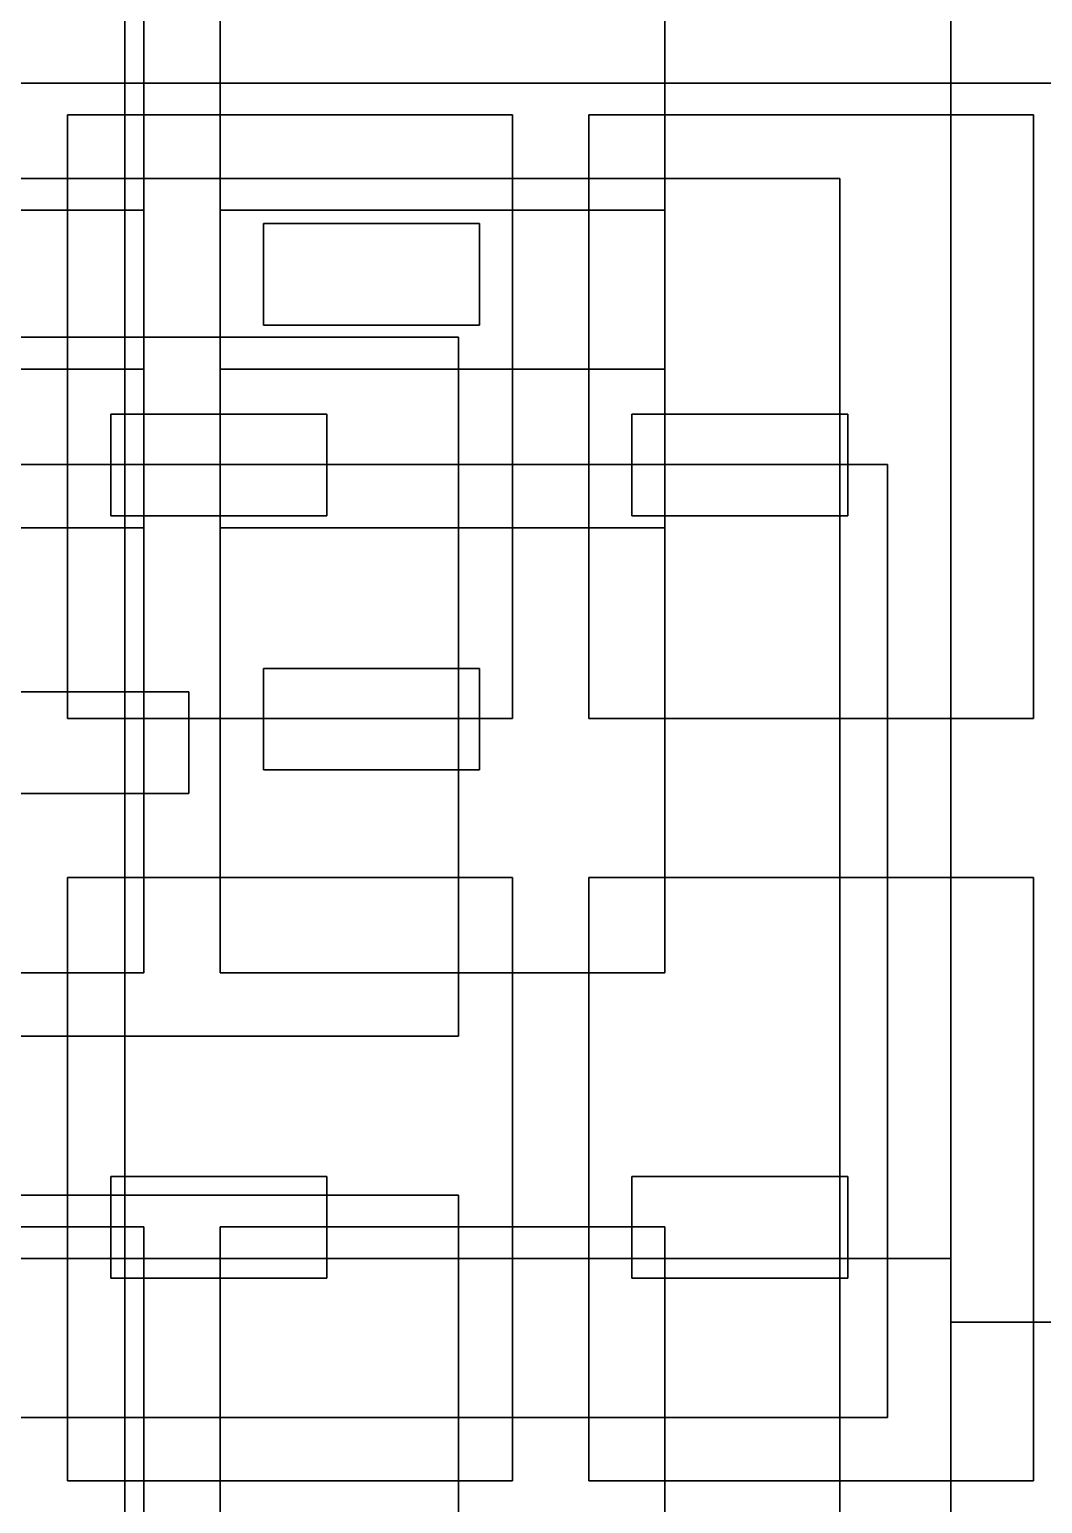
# Model space of a CAD drawing. Header units: feet. Extents: x -228 to 222, y -147 to 142.
# Drawn here: x -93 to -61.12, y -47.71 to -1.31 of the extents above; entities that cross this region are included whole.
import ezdxf

# ---------------------------------------------------------------- set-up
doc = ezdxf.new("R2010")
doc.units = ezdxf.units.FT
for name, color, linetype in [('bed', 7, 'CONTINUOUS'), ('behavioral', 7, 'CONTINUOUS'), ('floor', 7, 'CONTINUOUS'), ('icu', 7, 'CONTINUOUS'), ('isolation_bed', 7, 'CONTINUOUS'), ('med_surg', 7, 'CONTINUOUS'), ('oncology', 7, 'CONTINUOUS'), ('pediatrics', 7, 'CONTINUOUS'), ('procedure', 7, 'CONTINUOUS'), ('rehab', 7, 'CONTINUOUS'), ('research', 7, 'CONTINUOUS'), ('telemetry', 7, 'CONTINUOUS'), ('utility', 7, 'CONTINUOUS'), ('women', 7, 'CONTINUOUS')]:
    doc.layers.add(name, color=color, linetype=linetype)

msp = doc.modelspace()

# ---------------------------------------------------------------- linework, layer by layer
at = {"layer": 'bed'}
for points in [[(-78.84, -7.42, 138.75), (-85.64, -7.42, 138.75), (-85.64, -7.42, 140.95), (-78.84, -7.42, 140.95)], [(-85.64, -7.42, 138.75), (-85.64, -10.62, 138.75), (-85.64, -10.62, 140.95), (-85.64, -7.42, 140.95)], [(-85.64, -10.62, 140.95), (-78.84, -10.62, 140.95), (-78.84, -7.42, 140.95), (-85.64, -7.42, 140.95)], [(-85.64, -10.62, 138.75), (-85.64, -7.42, 138.75), (-78.84, -7.42, 138.75), (-78.84, -10.62, 138.75)], [(-78.84, -10.62, 138.75), (-78.84, -7.42, 138.75), (-78.84, -7.42, 140.95), (-78.84, -10.62, 140.95)], [(-85.64, -10.62, 138.75), (-78.84, -10.62, 138.75), (-78.84, -10.62, 140.95), (-85.64, -10.62, 140.95)], [(-83.64, -13.42, 78.75), (-90.44, -13.42, 78.75), (-90.44, -13.42, 80.95), (-83.64, -13.42, 80.95)], [(-90.44, -13.42, 78.75), (-90.44, -16.62, 78.75), (-90.44, -16.62, 80.95), (-90.44, -13.42, 80.95)], [(-90.44, -16.62, 80.95), (-83.64, -16.62, 80.95), (-83.64, -13.42, 80.95), (-90.44, -13.42, 80.95)], [(-90.44, -16.62, 78.75), (-90.44, -13.42, 78.75), (-83.64, -13.42, 78.75), (-83.64, -16.62, 78.75)], [(-83.64, -13.42, 93.75), (-90.44, -13.42, 93.75), (-90.44, -13.42, 95.95), (-83.64, -13.42, 95.95)], [(-90.44, -13.42, 93.75), (-90.44, -16.62, 93.75), (-90.44, -16.62, 95.95), (-90.44, -13.42, 95.95)], [(-90.44, -16.62, 95.95), (-83.64, -16.62, 95.95), (-83.64, -13.42, 95.95), (-90.44, -13.42, 95.95)], [(-90.44, -16.62, 93.75), (-90.44, -13.42, 93.75), (-83.64, -13.42, 93.75), (-83.64, -16.62, 93.75)], [(-83.64, -13.42, 108.75), (-90.44, -13.42, 108.75), (-90.44, -13.42, 110.95), (-83.64, -13.42, 110.95)], [(-90.44, -13.42, 108.75), (-90.44, -16.62, 108.75), (-90.44, -16.62, 110.95), (-90.44, -13.42, 110.95)], [(-90.44, -16.62, 110.95), (-83.64, -16.62, 110.95), (-83.64, -13.42, 110.95), (-90.44, -13.42, 110.95)], [(-90.44, -16.62, 108.75), (-90.44, -13.42, 108.75), (-83.64, -13.42, 108.75), (-83.64, -16.62, 108.75)], [(-83.64, -13.42, 123.75), (-90.44, -13.42, 123.75), (-90.44, -13.42, 125.95), (-83.64, -13.42, 125.95)], [(-90.44, -13.42, 123.75), (-90.44, -16.62, 123.75), (-90.44, -16.62, 125.95), (-90.44, -13.42, 125.95)], [(-90.44, -16.62, 125.95), (-83.64, -16.62, 125.95), (-83.64, -13.42, 125.95), (-90.44, -13.42, 125.95)], [(-90.44, -16.62, 123.75), (-90.44, -13.42, 123.75), (-83.64, -13.42, 123.75), (-83.64, -16.62, 123.75)], [(-83.64, -13.42, 168.75), (-90.44, -13.42, 168.75), (-90.44, -13.42, 170.95), (-83.64, -13.42, 170.95)], [(-90.44, -13.42, 168.75), (-90.44, -16.62, 168.75), (-90.44, -16.62, 170.95), (-90.44, -13.42, 170.95)], [(-90.44, -16.62, 170.95), (-83.64, -16.62, 170.95), (-83.64, -13.42, 170.95), (-90.44, -13.42, 170.95)], [(-90.44, -16.62, 168.75), (-90.44, -13.42, 168.75), (-83.64, -13.42, 168.75), (-83.64, -16.62, 168.75)], [(-83.64, -16.62, 78.75), (-83.64, -13.42, 78.75), (-83.64, -13.42, 80.95), (-83.64, -16.62, 80.95)], [(-83.64, -16.62, 93.75), (-83.64, -13.42, 93.75), (-83.64, -13.42, 95.95), (-83.64, -16.62, 95.95)], [(-83.64, -16.62, 108.75), (-83.64, -13.42, 108.75), (-83.64, -13.42, 110.95), (-83.64, -16.62, 110.95)], [(-83.64, -16.62, 123.75), (-83.64, -13.42, 123.75), (-83.64, -13.42, 125.95), (-83.64, -16.62, 125.95)], [(-83.64, -16.62, 168.75), (-83.64, -13.42, 168.75), (-83.64, -13.42, 170.95), (-83.64, -16.62, 170.95)], [(-67.24, -13.42, 78.75), (-74.04, -13.42, 78.75), (-74.04, -13.42, 80.95), (-67.24, -13.42, 80.95)], [(-74.04, -13.42, 78.75), (-74.04, -16.62, 78.75), (-74.04, -16.62, 80.95), (-74.04, -13.42, 80.95)], [(-74.04, -16.62, 80.95), (-67.24, -16.62, 80.95), (-67.24, -13.42, 80.95), (-74.04, -13.42, 80.95)], [(-74.04, -16.62, 78.75), (-74.04, -13.42, 78.75), (-67.24, -13.42, 78.75), (-67.24, -16.62, 78.75)], [(-67.24, -13.42, 93.75), (-74.04, -13.42, 93.75), (-74.04, -13.42, 95.95), (-67.24, -13.42, 95.95)], [(-74.04, -13.42, 93.75), (-74.04, -16.62, 93.75), (-74.04, -16.62, 95.95), (-74.04, -13.42, 95.95)], [(-74.04, -16.62, 95.95), (-67.24, -16.62, 95.95), (-67.24, -13.42, 95.95), (-74.04, -13.42, 95.95)], [(-74.04, -16.62, 93.75), (-74.04, -13.42, 93.75), (-67.24, -13.42, 93.75), (-67.24, -16.62, 93.75)], [(-67.24, -13.42, 108.75), (-74.04, -13.42, 108.75), (-74.04, -13.42, 110.95), (-67.24, -13.42, 110.95)], [(-74.04, -13.42, 108.75), (-74.04, -16.62, 108.75), (-74.04, -16.62, 110.95), (-74.04, -13.42, 110.95)], [(-74.04, -16.62, 110.95), (-67.24, -16.62, 110.95), (-67.24, -13.42, 110.95), (-74.04, -13.42, 110.95)], [(-74.04, -16.62, 108.75), (-74.04, -13.42, 108.75), (-67.24, -13.42, 108.75), (-67.24, -16.62, 108.75)], [(-67.24, -13.42, 123.75), (-74.04, -13.42, 123.75), (-74.04, -13.42, 125.95), (-67.24, -13.42, 125.95)], [(-74.04, -13.42, 123.75), (-74.04, -16.62, 123.75), (-74.04, -16.62, 125.95), (-74.04, -13.42, 125.95)], [(-74.04, -16.62, 125.95), (-67.24, -16.62, 125.95), (-67.24, -13.42, 125.95), (-74.04, -13.42, 125.95)], [(-74.04, -16.62, 123.75), (-74.04, -13.42, 123.75), (-67.24, -13.42, 123.75), (-67.24, -16.62, 123.75)], [(-67.24, -13.42, 168.75), (-74.04, -13.42, 168.75), (-74.04, -13.42, 170.95), (-67.24, -13.42, 170.95)], [(-74.04, -13.42, 168.75), (-74.04, -16.62, 168.75), (-74.04, -16.62, 170.95), (-74.04, -13.42, 170.95)], [(-74.04, -16.62, 170.95), (-67.24, -16.62, 170.95), (-67.24, -13.42, 170.95), (-74.04, -13.42, 170.95)], [(-74.04, -16.62, 168.75), (-74.04, -13.42, 168.75), (-67.24, -13.42, 168.75), (-67.24, -16.62, 168.75)], [(-67.24, -16.62, 78.75), (-67.24, -13.42, 78.75), (-67.24, -13.42, 80.95), (-67.24, -16.62, 80.95)], [(-67.24, -16.62, 93.75), (-67.24, -13.42, 93.75), (-67.24, -13.42, 95.95), (-67.24, -16.62, 95.95)], [(-67.24, -16.62, 108.75), (-67.24, -13.42, 108.75), (-67.24, -13.42, 110.95), (-67.24, -16.62, 110.95)], [(-67.24, -16.62, 123.75), (-67.24, -13.42, 123.75), (-67.24, -13.42, 125.95), (-67.24, -16.62, 125.95)], [(-67.24, -16.62, 168.75), (-67.24, -13.42, 168.75), (-67.24, -13.42, 170.95), (-67.24, -16.62, 170.95)], [(-90.44, -16.62, 78.75), (-83.64, -16.62, 78.75), (-83.64, -16.62, 80.95), (-90.44, -16.62, 80.95)], [(-90.44, -16.62, 93.75), (-83.64, -16.62, 93.75), (-83.64, -16.62, 95.95), (-90.44, -16.62, 95.95)], [(-90.44, -16.62, 108.75), (-83.64, -16.62, 108.75), (-83.64, -16.62, 110.95), (-90.44, -16.62, 110.95)], [(-90.44, -16.62, 123.75), (-83.64, -16.62, 123.75), (-83.64, -16.62, 125.95), (-90.44, -16.62, 125.95)], [(-90.44, -16.62, 168.75), (-83.64, -16.62, 168.75), (-83.64, -16.62, 170.95), (-90.44, -16.62, 170.95)], [(-74.04, -16.62, 78.75), (-67.24, -16.62, 78.75), (-67.24, -16.62, 80.95), (-74.04, -16.62, 80.95)], [(-74.04, -16.62, 93.75), (-67.24, -16.62, 93.75), (-67.24, -16.62, 95.95), (-74.04, -16.62, 95.95)], [(-74.04, -16.62, 108.75), (-67.24, -16.62, 108.75), (-67.24, -16.62, 110.95), (-74.04, -16.62, 110.95)], [(-74.04, -16.62, 123.75), (-67.24, -16.62, 123.75), (-67.24, -16.62, 125.95), (-74.04, -16.62, 125.95)], [(-74.04, -16.62, 168.75), (-67.24, -16.62, 168.75), (-67.24, -16.62, 170.95), (-74.04, -16.62, 170.95)], [(-78.84, -21.42, 153.75), (-85.64, -21.42, 153.75), (-85.64, -21.42, 155.95), (-78.84, -21.42, 155.95)], [(-85.64, -21.42, 153.75), (-85.64, -24.62, 153.75), (-85.64, -24.62, 155.95), (-85.64, -21.42, 155.95)], [(-85.64, -24.62, 155.95), (-78.84, -24.62, 155.95), (-78.84, -21.42, 155.95), (-85.64, -21.42, 155.95)], [(-85.64, -24.62, 153.75), (-85.64, -21.42, 153.75), (-78.84, -21.42, 153.75), (-78.84, -24.62, 153.75)], [(-78.84, -24.62, 153.75), (-78.84, -21.42, 153.75), (-78.84, -21.42, 155.95), (-78.84, -24.62, 155.95)], [(-85.64, -24.62, 153.75), (-78.84, -24.62, 153.75), (-78.84, -24.62, 155.95), (-85.64, -24.62, 155.95)], [(-83.64, -37.42, 78.75), (-90.44, -37.42, 78.75), (-90.44, -37.42, 80.95), (-83.64, -37.42, 80.95)], [(-90.44, -37.42, 78.75), (-90.44, -40.62, 78.75), (-90.44, -40.62, 80.95), (-90.44, -37.42, 80.95)], [(-90.44, -40.62, 80.95), (-83.64, -40.62, 80.95), (-83.64, -37.42, 80.95), (-90.44, -37.42, 80.95)], [(-90.44, -40.62, 78.75), (-90.44, -37.42, 78.75), (-83.64, -37.42, 78.75), (-83.64, -40.62, 78.75)], [(-83.64, -37.42, 93.75), (-90.44, -37.42, 93.75), (-90.44, -37.42, 95.95), (-83.64, -37.42, 95.95)], [(-90.44, -37.42, 93.75), (-90.44, -40.62, 93.75), (-90.44, -40.62, 95.95), (-90.44, -37.42, 95.95)], [(-90.44, -40.62, 95.95), (-83.64, -40.62, 95.95), (-83.64, -37.42, 95.95), (-90.44, -37.42, 95.95)], [(-90.44, -40.62, 93.75), (-90.44, -37.42, 93.75), (-83.64, -37.42, 93.75), (-83.64, -40.62, 93.75)], [(-83.64, -37.42, 108.75), (-90.44, -37.42, 108.75), (-90.44, -37.42, 110.95), (-83.64, -37.42, 110.95)], [(-90.44, -37.42, 108.75), (-90.44, -40.62, 108.75), (-90.44, -40.62, 110.95), (-90.44, -37.42, 110.95)], [(-90.44, -40.62, 110.95), (-83.64, -40.62, 110.95), (-83.64, -37.42, 110.95), (-90.44, -37.42, 110.95)], [(-90.44, -40.62, 108.75), (-90.44, -37.42, 108.75), (-83.64, -37.42, 108.75), (-83.64, -40.62, 108.75)], [(-83.64, -37.42, 123.75), (-90.44, -37.42, 123.75), (-90.44, -37.42, 125.95), (-83.64, -37.42, 125.95)], [(-90.44, -37.42, 123.75), (-90.44, -40.62, 123.75), (-90.44, -40.62, 125.95), (-90.44, -37.42, 125.95)], [(-90.44, -40.62, 125.95), (-83.64, -40.62, 125.95), (-83.64, -37.42, 125.95), (-90.44, -37.42, 125.95)], [(-90.44, -40.62, 123.75), (-90.44, -37.42, 123.75), (-83.64, -37.42, 123.75), (-83.64, -40.62, 123.75)], [(-83.64, -37.42, 168.75), (-90.44, -37.42, 168.75), (-90.44, -37.42, 170.95), (-83.64, -37.42, 170.95)], [(-90.44, -37.42, 168.75), (-90.44, -40.62, 168.75), (-90.44, -40.62, 170.95), (-90.44, -37.42, 170.95)], [(-90.44, -40.62, 170.95), (-83.64, -40.62, 170.95), (-83.64, -37.42, 170.95), (-90.44, -37.42, 170.95)], [(-90.44, -40.62, 168.75), (-90.44, -37.42, 168.75), (-83.64, -37.42, 168.75), (-83.64, -40.62, 168.75)], [(-83.64, -40.62, 78.75), (-83.64, -37.42, 78.75), (-83.64, -37.42, 80.95), (-83.64, -40.62, 80.95)], [(-83.64, -40.62, 93.75), (-83.64, -37.42, 93.75), (-83.64, -37.42, 95.95), (-83.64, -40.62, 95.95)], [(-83.64, -40.62, 108.75), (-83.64, -37.42, 108.75), (-83.64, -37.42, 110.95), (-83.64, -40.62, 110.95)], [(-83.64, -40.62, 123.75), (-83.64, -37.42, 123.75), (-83.64, -37.42, 125.95), (-83.64, -40.62, 125.95)], [(-83.64, -40.62, 168.75), (-83.64, -37.42, 168.75), (-83.64, -37.42, 170.95), (-83.64, -40.62, 170.95)], [(-67.24, -37.42, 78.75), (-74.04, -37.42, 78.75), (-74.04, -37.42, 80.95), (-67.24, -37.42, 80.95)], [(-74.04, -37.42, 78.75), (-74.04, -40.62, 78.75), (-74.04, -40.62, 80.95), (-74.04, -37.42, 80.95)], [(-74.04, -40.62, 80.95), (-67.24, -40.62, 80.95), (-67.24, -37.42, 80.95), (-74.04, -37.42, 80.95)], [(-74.04, -40.62, 78.75), (-74.04, -37.42, 78.75), (-67.24, -37.42, 78.75), (-67.24, -40.62, 78.75)], [(-67.24, -37.42, 93.75), (-74.04, -37.42, 93.75), (-74.04, -37.42, 95.95), (-67.24, -37.42, 95.95)], [(-74.04, -37.42, 93.75), (-74.04, -40.62, 93.75), (-74.04, -40.62, 95.95), (-74.04, -37.42, 95.95)], [(-74.04, -40.62, 95.95), (-67.24, -40.62, 95.95), (-67.24, -37.42, 95.95), (-74.04, -37.42, 95.95)], [(-74.04, -40.62, 93.75), (-74.04, -37.42, 93.75), (-67.24, -37.42, 93.75), (-67.24, -40.62, 93.75)], [(-67.24, -37.42, 108.75), (-74.04, -37.42, 108.75), (-74.04, -37.42, 110.95), (-67.24, -37.42, 110.95)], [(-74.04, -37.42, 108.75), (-74.04, -40.62, 108.75), (-74.04, -40.62, 110.95), (-74.04, -37.42, 110.95)], [(-74.04, -40.62, 110.95), (-67.24, -40.62, 110.95), (-67.24, -37.42, 110.95), (-74.04, -37.42, 110.95)], [(-74.04, -40.62, 108.75), (-74.04, -37.42, 108.75), (-67.24, -37.42, 108.75), (-67.24, -40.62, 108.75)], [(-67.24, -37.42, 123.75), (-74.04, -37.42, 123.75), (-74.04, -37.42, 125.95), (-67.24, -37.42, 125.95)], [(-74.04, -37.42, 123.75), (-74.04, -40.62, 123.75), (-74.04, -40.62, 125.95), (-74.04, -37.42, 125.95)], [(-74.04, -40.62, 125.95), (-67.24, -40.62, 125.95), (-67.24, -37.42, 125.95), (-74.04, -37.42, 125.95)], [(-74.04, -40.62, 123.75), (-74.04, -37.42, 123.75), (-67.24, -37.42, 123.75), (-67.24, -40.62, 123.75)], [(-67.24, -37.42, 168.75), (-74.04, -37.42, 168.75), (-74.04, -37.42, 170.95), (-67.24, -37.42, 170.95)], [(-74.04, -37.42, 168.75), (-74.04, -40.62, 168.75), (-74.04, -40.62, 170.95), (-74.04, -37.42, 170.95)], [(-74.04, -40.62, 170.95), (-67.24, -40.62, 170.95), (-67.24, -37.42, 170.95), (-74.04, -37.42, 170.95)], [(-74.04, -40.62, 168.75), (-74.04, -37.42, 168.75), (-67.24, -37.42, 168.75), (-67.24, -40.62, 168.75)], [(-67.24, -40.62, 78.75), (-67.24, -37.42, 78.75), (-67.24, -37.42, 80.95), (-67.24, -40.62, 80.95)], [(-67.24, -40.62, 93.75), (-67.24, -37.42, 93.75), (-67.24, -37.42, 95.95), (-67.24, -40.62, 95.95)], [(-67.24, -40.62, 108.75), (-67.24, -37.42, 108.75), (-67.24, -37.42, 110.95), (-67.24, -40.62, 110.95)], [(-67.24, -40.62, 123.75), (-67.24, -37.42, 123.75), (-67.24, -37.42, 125.95), (-67.24, -40.62, 125.95)], [(-67.24, -40.62, 168.75), (-67.24, -37.42, 168.75), (-67.24, -37.42, 170.95), (-67.24, -40.62, 170.95)], [(-90.44, -40.62, 78.75), (-83.64, -40.62, 78.75), (-83.64, -40.62, 80.95), (-90.44, -40.62, 80.95)], [(-90.44, -40.62, 93.75), (-83.64, -40.62, 93.75), (-83.64, -40.62, 95.95), (-90.44, -40.62, 95.95)], [(-90.44, -40.62, 108.75), (-83.64, -40.62, 108.75), (-83.64, -40.62, 110.95), (-90.44, -40.62, 110.95)], [(-90.44, -40.62, 123.75), (-83.64, -40.62, 123.75), (-83.64, -40.62, 125.95), (-90.44, -40.62, 125.95)], [(-90.44, -40.62, 168.75), (-83.64, -40.62, 168.75), (-83.64, -40.62, 170.95), (-90.44, -40.62, 170.95)], [(-74.04, -40.62, 78.75), (-67.24, -40.62, 78.75), (-67.24, -40.62, 80.95), (-74.04, -40.62, 80.95)], [(-74.04, -40.62, 93.75), (-67.24, -40.62, 93.75), (-67.24, -40.62, 95.95), (-74.04, -40.62, 95.95)], [(-74.04, -40.62, 108.75), (-67.24, -40.62, 108.75), (-67.24, -40.62, 110.95), (-74.04, -40.62, 110.95)], [(-74.04, -40.62, 123.75), (-67.24, -40.62, 123.75), (-67.24, -40.62, 125.95), (-74.04, -40.62, 125.95)], [(-74.04, -40.62, 168.75), (-67.24, -40.62, 168.75), (-67.24, -40.62, 170.95), (-74.04, -40.62, 170.95)]]:
    msp.add_3dface(points, dxfattribs=at)
at = {"layer": 'behavioral'}
for points in [[(-67.5, -6, 45), (-202.5, -6, 45), (-202.5, -6, 47.5), (-67.5, -6, 47.5)], [(-202.5, -110, 47.5), (-67.5, -110, 47.5), (-67.5, -6, 47.5), (-202.5, -6, 47.5)], [(-202.5, -110, 45), (-202.5, -6, 45), (-67.5, -6, 45), (-67.5, -110, 45)], [(-67.5, -110, 45), (-67.5, -6, 45), (-67.5, -6, 47.5), (-67.5, -110, 47.5)]]:
    msp.add_3dface(points, dxfattribs=at)
at = {"layer": 'floor'}
for points in [[(-215, -135, 0.275), (215, -135, 0.275), (215, 135, 0.275), (-215, 135, 0.275)], [(-215, -135, -0.275), (-215, 135, -0.275), (215, 135, -0.275), (215, -135, -0.275)], [(-215, -135, 15.275), (215, -135, 15.275), (215, 135, 15.275), (-215, 135, 15.275)], [(-215, -135, 14.725), (-215, 135, 14.725), (215, 135, 14.725), (215, -135, 14.725)], [(-215, -135, 30.275), (215, -135, 30.275), (215, 135, 30.275), (-215, 135, 30.275)], [(-215, -135, 29.725), (-215, 135, 29.725), (215, 135, 29.725), (215, -135, 29.725)], [(-215, -135, 45.275), (215, -135, 45.275), (215, 135, 45.275), (-215, 135, 45.275)], [(-215, -135, 44.725), (-215, 135, 44.725), (215, 135, 44.725), (215, -135, 44.725)], [(-215, -135, 60.275), (215, -135, 60.275), (215, 135, 60.275), (-215, 135, 60.275)], [(-215, -135, 59.725), (-215, 135, 59.725), (215, 135, 59.725), (215, -135, 59.725)], [(-165, -105, 75.275), (165, -105, 75.275), (165, 105, 75.275), (-165, 105, 75.275)], [(-165, -105, 74.725), (-165, 105, 74.725), (165, 105, 74.725), (165, -105, 74.725)], [(-165, -105, 90.275), (165, -105, 90.275), (165, 105, 90.275), (-165, 105, 90.275)], [(-165, -105, 89.725), (-165, 105, 89.725), (165, 105, 89.725), (165, -105, 89.725)], [(-165, -105, 105.275), (165, -105, 105.275), (165, 105, 105.275), (-165, 105, 105.275)], [(-165, -105, 104.725), (-165, 105, 104.725), (165, 105, 104.725), (165, -105, 104.725)], [(-165, -105, 120.275), (165, -105, 120.275), (165, 105, 120.275), (-165, 105, 120.275)], [(-165, -105, 119.725), (-165, 105, 119.725), (165, 105, 119.725), (165, -105, 119.725)], [(-165, -105, 135.275), (165, -105, 135.275), (165, 105, 135.275), (-165, 105, 135.275)], [(-165, -105, 134.725), (-165, 105, 134.725), (165, 105, 134.725), (165, -105, 134.725)], [(-165, -105, 150.275), (165, -105, 150.275), (165, 105, 150.275), (-165, 105, 150.275)], [(-165, -105, 149.725), (-165, 105, 149.725), (165, 105, 149.725), (165, -105, 149.725)], [(-165, -105, 165.275), (165, -105, 165.275), (165, 105, 165.275), (-165, 105, 165.275)], [(-165, -105, 164.725), (-165, 105, 164.725), (165, 105, 164.725), (165, -105, 164.725)], [(-165, -105, 180.275), (165, -105, 180.275), (165, 105, 180.275), (-165, 105, 180.275)], [(-165, -105, 179.725), (-165, 105, 179.725), (165, 105, 179.725), (165, -105, 179.725)], [(-165, -95, 195.275), (165, -95, 195.275), (165, 95, 195.275), (-165, 95, 195.275)], [(-165, -95, 194.725), (-165, 95, 194.725), (165, 95, 194.725), (165, -95, 194.725)], [(-165, -95, 210.275), (165, -95, 210.275), (165, 95, 210.275), (-165, 95, 210.275)], [(-165, -95, 209.725), (-165, 95, 209.725), (165, 95, 209.725), (165, -95, 209.725)], [(-130, -75, 225.275), (130, -75, 225.275), (130, 75, 225.275), (-130, 75, 225.275)], [(-130, -75, 224.725), (-130, 75, 224.725), (130, 75, 224.725), (130, -75, 224.725)]]:
    msp.add_3dface(points, dxfattribs=at)
at = {"layer": 'icu'}
for points in [[(-67.5, -6, 60), (-202.5, -6, 60), (-202.5, -6, 62.5), (-67.5, -6, 62.5)], [(-202.5, -110, 62.5), (-67.5, -110, 62.5), (-67.5, -6, 62.5), (-202.5, -6, 62.5)], [(-202.5, -110, 60), (-202.5, -6, 60), (-67.5, -6, 60), (-67.5, -110, 60)], [(-67.5, -110, 60), (-67.5, -6, 60), (-67.5, -6, 62.5), (-67.5, -110, 62.5)], [(-79.5, -11, 60), (-97.5, -11, 60), (-97.5, -11, 64.2), (-79.5, -11, 64.2)], [(-97.5, -33, 64.2), (-79.5, -33, 64.2), (-79.5, -11, 64.2), (-97.5, -11, 64.2)], [(-97.5, -33, 60), (-97.5, -11, 60), (-79.5, -11, 60), (-79.5, -33, 60)], [(-79.5, -33, 60), (-79.5, -11, 60), (-79.5, -11, 64.2), (-79.5, -33, 64.2)], [(-97.5, -33, 60), (-79.5, -33, 60), (-79.5, -33, 64.2), (-97.5, -33, 64.2)], [(-79.5, -38, 60), (-97.5, -38, 60), (-97.5, -38, 64.2), (-79.5, -38, 64.2)], [(-97.5, -60, 64.2), (-79.5, -60, 64.2), (-79.5, -38, 64.2), (-97.5, -38, 64.2)], [(-97.5, -60, 60), (-97.5, -38, 60), (-79.5, -38, 60), (-79.5, -60, 60)], [(-79.5, -60, 60), (-79.5, -38, 60), (-79.5, -38, 64.2), (-79.5, -60, 64.2)]]:
    msp.add_3dface(points, dxfattribs=at)
at = {"layer": 'isolation_bed'}
for points in [[(-87.98, -22.16, 63.75), (-94.78, -22.16, 63.75), (-94.78, -22.16, 65.95), (-87.98, -22.16, 65.95)], [(-94.78, -25.36, 65.95), (-87.98, -25.36, 65.95), (-87.98, -22.16, 65.95), (-94.78, -22.16, 65.95)], [(-94.78, -25.36, 63.75), (-94.78, -22.16, 63.75), (-87.98, -22.16, 63.75), (-87.98, -25.36, 63.75)], [(-87.98, -25.36, 63.75), (-87.98, -22.16, 63.75), (-87.98, -22.16, 65.95), (-87.98, -25.36, 65.95)], [(-94.78, -25.36, 63.75), (-87.98, -25.36, 63.75), (-87.98, -25.36, 65.95), (-94.78, -25.36, 65.95)]]:
    msp.add_3dface(points, dxfattribs=at)
at = {"layer": 'med_surg'}
for points in [[(-146, -52, 77.5), (-18, -52, 77.5), (-18, 52, 77.5), (-146, 52, 77.5)], [(-146, -52, 75), (-146, 52, 75), (-18, 52, 75), (-18, -52, 75)], [(-146, -52, 92.5), (-18, -52, 92.5), (-18, 52, 92.5), (-146, 52, 92.5)], [(-146, -52, 90), (-146, 52, 90), (-18, 52, 90), (-18, -52, 90)], [(-146, -52, 107.5), (-18, -52, 107.5), (-18, 52, 107.5), (-146, 52, 107.5)], [(-146, -52, 105), (-146, 52, 105), (-18, 52, 105), (-18, -52, 105)], [(-77.8, -4, 75), (-91.8, -4, 75), (-91.8, -4, 79.2), (-77.8, -4, 79.2)], [(-91.8, -4, 75), (-91.8, -23, 75), (-91.8, -23, 79.2), (-91.8, -4, 79.2)], [(-91.8, -23, 79.2), (-77.8, -23, 79.2), (-77.8, -4, 79.2), (-91.8, -4, 79.2)], [(-91.8, -23, 75), (-91.8, -4, 75), (-77.8, -4, 75), (-77.8, -23, 75)], [(-77.8, -4, 90), (-91.8, -4, 90), (-91.8, -4, 94.2), (-77.8, -4, 94.2)], [(-91.8, -4, 90), (-91.8, -23, 90), (-91.8, -23, 94.2), (-91.8, -4, 94.2)], [(-91.8, -23, 94.2), (-77.8, -23, 94.2), (-77.8, -4, 94.2), (-91.8, -4, 94.2)], [(-91.8, -23, 90), (-91.8, -4, 90), (-77.8, -4, 90), (-77.8, -23, 90)], [(-77.8, -4, 105), (-91.8, -4, 105), (-91.8, -4, 109.2), (-77.8, -4, 109.2)], [(-91.8, -4, 105), (-91.8, -23, 105), (-91.8, -23, 109.2), (-91.8, -4, 109.2)], [(-91.8, -23, 109.2), (-77.8, -23, 109.2), (-77.8, -4, 109.2), (-91.8, -4, 109.2)], [(-91.8, -23, 105), (-91.8, -4, 105), (-77.8, -4, 105), (-77.8, -23, 105)], [(-77.8, -23, 75), (-77.8, -4, 75), (-77.8, -4, 79.2), (-77.8, -23, 79.2)], [(-77.8, -23, 90), (-77.8, -4, 90), (-77.8, -4, 94.2), (-77.8, -23, 94.2)], [(-77.8, -23, 105), (-77.8, -4, 105), (-77.8, -4, 109.2), (-77.8, -23, 109.2)], [(-61.4, -4, 75), (-75.4, -4, 75), (-75.4, -4, 79.2), (-61.4, -4, 79.2)], [(-75.4, -4, 75), (-75.4, -23, 75), (-75.4, -23, 79.2), (-75.4, -4, 79.2)], [(-75.4, -23, 79.2), (-61.4, -23, 79.2), (-61.4, -4, 79.2), (-75.4, -4, 79.2)], [(-75.4, -23, 75), (-75.4, -4, 75), (-61.4, -4, 75), (-61.4, -23, 75)], [(-61.4, -4, 90), (-75.4, -4, 90), (-75.4, -4, 94.2), (-61.4, -4, 94.2)], [(-75.4, -4, 90), (-75.4, -23, 90), (-75.4, -23, 94.2), (-75.4, -4, 94.2)], [(-75.4, -23, 94.2), (-61.4, -23, 94.2), (-61.4, -4, 94.2), (-75.4, -4, 94.2)], [(-75.4, -23, 90), (-75.4, -4, 90), (-61.4, -4, 90), (-61.4, -23, 90)], [(-61.4, -4, 105), (-75.4, -4, 105), (-75.4, -4, 109.2), (-61.4, -4, 109.2)], [(-75.4, -4, 105), (-75.4, -23, 105), (-75.4, -23, 109.2), (-75.4, -4, 109.2)], [(-75.4, -23, 109.2), (-61.4, -23, 109.2), (-61.4, -4, 109.2), (-75.4, -4, 109.2)], [(-75.4, -23, 105), (-75.4, -4, 105), (-61.4, -4, 105), (-61.4, -23, 105)], [(-61.4, -23, 75), (-61.4, -4, 75), (-61.4, -4, 79.2), (-61.4, -23, 79.2)], [(-61.4, -23, 90), (-61.4, -4, 90), (-61.4, -4, 94.2), (-61.4, -23, 94.2)], [(-61.4, -23, 105), (-61.4, -4, 105), (-61.4, -4, 109.2), (-61.4, -23, 109.2)], [(-91.8, -23, 75), (-77.8, -23, 75), (-77.8, -23, 79.2), (-91.8, -23, 79.2)], [(-91.8, -23, 90), (-77.8, -23, 90), (-77.8, -23, 94.2), (-91.8, -23, 94.2)], [(-91.8, -23, 105), (-77.8, -23, 105), (-77.8, -23, 109.2), (-91.8, -23, 109.2)], [(-75.4, -23, 75), (-61.4, -23, 75), (-61.4, -23, 79.2), (-75.4, -23, 79.2)], [(-75.4, -23, 90), (-61.4, -23, 90), (-61.4, -23, 94.2), (-75.4, -23, 94.2)], [(-75.4, -23, 105), (-61.4, -23, 105), (-61.4, -23, 109.2), (-75.4, -23, 109.2)], [(-77.8, -28, 75), (-91.8, -28, 75), (-91.8, -28, 79.2), (-77.8, -28, 79.2)], [(-91.8, -28, 75), (-91.8, -47, 75), (-91.8, -47, 79.2), (-91.8, -28, 79.2)], [(-91.8, -47, 79.2), (-77.8, -47, 79.2), (-77.8, -28, 79.2), (-91.8, -28, 79.2)], [(-91.8, -47, 75), (-91.8, -28, 75), (-77.8, -28, 75), (-77.8, -47, 75)], [(-77.8, -28, 90), (-91.8, -28, 90), (-91.8, -28, 94.2), (-77.8, -28, 94.2)], [(-91.8, -28, 90), (-91.8, -47, 90), (-91.8, -47, 94.2), (-91.8, -28, 94.2)], [(-91.8, -47, 94.2), (-77.8, -47, 94.2), (-77.8, -28, 94.2), (-91.8, -28, 94.2)], [(-91.8, -47, 90), (-91.8, -28, 90), (-77.8, -28, 90), (-77.8, -47, 90)], [(-77.8, -28, 105), (-91.8, -28, 105), (-91.8, -28, 109.2), (-77.8, -28, 109.2)], [(-91.8, -28, 105), (-91.8, -47, 105), (-91.8, -47, 109.2), (-91.8, -28, 109.2)], [(-91.8, -47, 109.2), (-77.8, -47, 109.2), (-77.8, -28, 109.2), (-91.8, -28, 109.2)], [(-91.8, -47, 105), (-91.8, -28, 105), (-77.8, -28, 105), (-77.8, -47, 105)], [(-77.8, -47, 75), (-77.8, -28, 75), (-77.8, -28, 79.2), (-77.8, -47, 79.2)], [(-77.8, -47, 90), (-77.8, -28, 90), (-77.8, -28, 94.2), (-77.8, -47, 94.2)], [(-77.8, -47, 105), (-77.8, -28, 105), (-77.8, -28, 109.2), (-77.8, -47, 109.2)], [(-61.4, -28, 75), (-75.4, -28, 75), (-75.4, -28, 79.2), (-61.4, -28, 79.2)], [(-75.4, -28, 75), (-75.4, -47, 75), (-75.4, -47, 79.2), (-75.4, -28, 79.2)], [(-75.4, -47, 79.2), (-61.4, -47, 79.2), (-61.4, -28, 79.2), (-75.4, -28, 79.2)], [(-75.4, -47, 75), (-75.4, -28, 75), (-61.4, -28, 75), (-61.4, -47, 75)], [(-61.4, -28, 90), (-75.4, -28, 90), (-75.4, -28, 94.2), (-61.4, -28, 94.2)], [(-75.4, -28, 90), (-75.4, -47, 90), (-75.4, -47, 94.2), (-75.4, -28, 94.2)], [(-75.4, -47, 94.2), (-61.4, -47, 94.2), (-61.4, -28, 94.2), (-75.4, -28, 94.2)], [(-75.4, -47, 90), (-75.4, -28, 90), (-61.4, -28, 90), (-61.4, -47, 90)], [(-61.4, -28, 105), (-75.4, -28, 105), (-75.4, -28, 109.2), (-61.4, -28, 109.2)], [(-75.4, -28, 105), (-75.4, -47, 105), (-75.4, -47, 109.2), (-75.4, -28, 109.2)], [(-75.4, -47, 109.2), (-61.4, -47, 109.2), (-61.4, -28, 109.2), (-75.4, -28, 109.2)], [(-75.4, -47, 105), (-75.4, -28, 105), (-61.4, -28, 105), (-61.4, -47, 105)], [(-61.4, -47, 75), (-61.4, -28, 75), (-61.4, -28, 79.2), (-61.4, -47, 79.2)], [(-61.4, -47, 90), (-61.4, -28, 90), (-61.4, -28, 94.2), (-61.4, -47, 94.2)], [(-61.4, -47, 105), (-61.4, -28, 105), (-61.4, -28, 109.2), (-61.4, -47, 109.2)], [(-91.8, -47, 75), (-77.8, -47, 75), (-77.8, -47, 79.2), (-91.8, -47, 79.2)], [(-91.8, -47, 90), (-77.8, -47, 90), (-77.8, -47, 94.2), (-91.8, -47, 94.2)], [(-91.8, -47, 105), (-77.8, -47, 105), (-77.8, -47, 109.2), (-91.8, -47, 109.2)], [(-75.4, -47, 75), (-61.4, -47, 75), (-61.4, -47, 79.2), (-75.4, -47, 79.2)], [(-75.4, -47, 90), (-61.4, -47, 90), (-61.4, -47, 94.2), (-75.4, -47, 94.2)], [(-75.4, -47, 105), (-61.4, -47, 105), (-61.4, -47, 109.2), (-75.4, -47, 109.2)]]:
    msp.add_3dface(points, dxfattribs=at)
at = {"layer": 'oncology'}
for points in [[(-146, -52, 167.5), (-18, -52, 167.5), (-18, 52, 167.5), (-146, 52, 167.5)], [(-146, -52, 165), (-146, 52, 165), (-18, 52, 165), (-18, -52, 165)], [(-77.8, -4, 165), (-91.8, -4, 165), (-91.8, -4, 169.2), (-77.8, -4, 169.2)], [(-91.8, -4, 165), (-91.8, -23, 165), (-91.8, -23, 169.2), (-91.8, -4, 169.2)], [(-91.8, -23, 169.2), (-77.8, -23, 169.2), (-77.8, -4, 169.2), (-91.8, -4, 169.2)], [(-91.8, -23, 165), (-91.8, -4, 165), (-77.8, -4, 165), (-77.8, -23, 165)], [(-77.8, -23, 165), (-77.8, -4, 165), (-77.8, -4, 169.2), (-77.8, -23, 169.2)], [(-61.4, -4, 165), (-75.4, -4, 165), (-75.4, -4, 169.2), (-61.4, -4, 169.2)], [(-75.4, -4, 165), (-75.4, -23, 165), (-75.4, -23, 169.2), (-75.4, -4, 169.2)], [(-75.4, -23, 169.2), (-61.4, -23, 169.2), (-61.4, -4, 169.2), (-75.4, -4, 169.2)], [(-75.4, -23, 165), (-75.4, -4, 165), (-61.4, -4, 165), (-61.4, -23, 165)], [(-61.4, -23, 165), (-61.4, -4, 165), (-61.4, -4, 169.2), (-61.4, -23, 169.2)], [(-91.8, -23, 165), (-77.8, -23, 165), (-77.8, -23, 169.2), (-91.8, -23, 169.2)], [(-75.4, -23, 165), (-61.4, -23, 165), (-61.4, -23, 169.2), (-75.4, -23, 169.2)], [(-77.8, -28, 165), (-91.8, -28, 165), (-91.8, -28, 169.2), (-77.8, -28, 169.2)], [(-91.8, -28, 165), (-91.8, -47, 165), (-91.8, -47, 169.2), (-91.8, -28, 169.2)], [(-91.8, -47, 169.2), (-77.8, -47, 169.2), (-77.8, -28, 169.2), (-91.8, -28, 169.2)], [(-91.8, -47, 165), (-91.8, -28, 165), (-77.8, -28, 165), (-77.8, -47, 165)], [(-77.8, -47, 165), (-77.8, -28, 165), (-77.8, -28, 169.2), (-77.8, -47, 169.2)], [(-61.4, -28, 165), (-75.4, -28, 165), (-75.4, -28, 169.2), (-61.4, -28, 169.2)], [(-75.4, -28, 165), (-75.4, -47, 165), (-75.4, -47, 169.2), (-75.4, -28, 169.2)], [(-75.4, -47, 169.2), (-61.4, -47, 169.2), (-61.4, -28, 169.2), (-75.4, -28, 169.2)], [(-75.4, -47, 165), (-75.4, -28, 165), (-61.4, -28, 165), (-61.4, -47, 165)], [(-61.4, -47, 165), (-61.4, -28, 165), (-61.4, -28, 169.2), (-61.4, -47, 169.2)], [(-91.8, -47, 165), (-77.8, -47, 165), (-77.8, -47, 169.2), (-91.8, -47, 169.2)], [(-75.4, -47, 165), (-61.4, -47, 165), (-61.4, -47, 169.2), (-75.4, -47, 169.2)]]:
    msp.add_3dface(points, dxfattribs=at)
at = {"layer": 'pediatrics'}
for points in [[(-174, -87, 152.5), (-46, -87, 152.5), (-46, 17, 152.5), (-174, 17, 152.5)], [(-174, -87, 150), (-174, 17, 150), (-46, 17, 150), (-46, -87, 150)], [(-103.4, -7, 154.2), (-89.4, -7, 154.2), (-89.4, 12, 154.2), (-103.4, 12, 154.2)], [(-103.4, -7, 150), (-103.4, 12, 150), (-89.4, 12, 150), (-89.4, -7, 150)], [(-89.4, -7, 150), (-89.4, 12, 150), (-89.4, 12, 154.2), (-89.4, -7, 154.2)], [(-87, 12, 150), (-87, -7, 150), (-87, -7, 154.2), (-87, 12, 154.2)], [(-87, -7, 154.2), (-73, -7, 154.2), (-73, 12, 154.2), (-87, 12, 154.2)], [(-87, -7, 150), (-87, 12, 150), (-73, 12, 150), (-73, -7, 150)], [(-73, -7, 150), (-73, 12, 150), (-73, 12, 154.2), (-73, -7, 154.2)], [(-103.4, -7, 150), (-89.4, -7, 150), (-89.4, -7, 154.2), (-103.4, -7, 154.2)], [(-87, -7, 150), (-73, -7, 150), (-73, -7, 154.2), (-87, -7, 154.2)], [(-89.4, -12, 150), (-103.4, -12, 150), (-103.4, -12, 154.2), (-89.4, -12, 154.2)], [(-103.4, -31, 154.2), (-89.4, -31, 154.2), (-89.4, -12, 154.2), (-103.4, -12, 154.2)], [(-103.4, -31, 150), (-103.4, -12, 150), (-89.4, -12, 150), (-89.4, -31, 150)], [(-89.4, -31, 150), (-89.4, -12, 150), (-89.4, -12, 154.2), (-89.4, -31, 154.2)], [(-73, -12, 150), (-87, -12, 150), (-87, -12, 154.2), (-73, -12, 154.2)], [(-87, -12, 150), (-87, -31, 150), (-87, -31, 154.2), (-87, -12, 154.2)], [(-87, -31, 154.2), (-73, -31, 154.2), (-73, -12, 154.2), (-87, -12, 154.2)], [(-87, -31, 150), (-87, -12, 150), (-73, -12, 150), (-73, -31, 150)], [(-73, -31, 150), (-73, -12, 150), (-73, -12, 154.2), (-73, -31, 154.2)], [(-103.4, -31, 150), (-89.4, -31, 150), (-89.4, -31, 154.2), (-103.4, -31, 154.2)], [(-87, -31, 150), (-73, -31, 150), (-73, -31, 154.2), (-87, -31, 154.2)], [(-89.4, -39, 150), (-103.4, -39, 150), (-103.4, -39, 154.2), (-89.4, -39, 154.2)], [(-103.4, -58, 154.2), (-89.4, -58, 154.2), (-89.4, -39, 154.2), (-103.4, -39, 154.2)], [(-103.4, -58, 150), (-103.4, -39, 150), (-89.4, -39, 150), (-89.4, -58, 150)], [(-89.4, -58, 150), (-89.4, -39, 150), (-89.4, -39, 154.2), (-89.4, -58, 154.2)], [(-73, -39, 150), (-87, -39, 150), (-87, -39, 154.2), (-73, -39, 154.2)], [(-87, -39, 150), (-87, -58, 150), (-87, -58, 154.2), (-87, -39, 154.2)], [(-87, -58, 154.2), (-73, -58, 154.2), (-73, -39, 154.2), (-87, -39, 154.2)], [(-87, -58, 150), (-87, -39, 150), (-73, -39, 150), (-73, -58, 150)], [(-73, -58, 150), (-73, -39, 150), (-73, -39, 154.2), (-73, -58, 154.2)]]:
    msp.add_3dface(points, dxfattribs=at)
at = {"layer": 'procedure'}
for points in [[(-66, -15, 45), (-98, -15, 45), (-98, -15, 50.4), (-66, -15, 50.4)], [(-98, -45, 50.4), (-66, -45, 50.4), (-66, -15, 50.4), (-98, -15, 50.4)], [(-98, -45, 45), (-98, -15, 45), (-66, -15, 45), (-66, -45, 45)], [(-66, -45, 45), (-66, -15, 45), (-66, -15, 50.4), (-66, -45, 50.4)], [(-98, -45, 45), (-66, -45, 45), (-66, -45, 50.4), (-98, -45, 50.4)]]:
    msp.add_3dface(points, dxfattribs=at)
at = {"layer": 'rehab'}
for points in [[(-64, 42, 180), (-64, -42, 180), (-64, -42, 182.5), (-64, 42, 182.5)], [(-64, -42, 182.5), (64, -42, 182.5), (64, 42, 182.5), (-64, 42, 182.5)], [(-64, -42, 180), (-64, 42, 180), (64, 42, 180), (64, -42, 180)], [(-64, -42, 180), (64, -42, 180), (64, -42, 182.5), (-64, -42, 182.5)]]:
    msp.add_3dface(points, dxfattribs=at)
at = {"layer": 'research'}
for points in [[(-16, -3, 210), (-128, -3, 210), (-128, -3, 215), (-16, -3, 215)], [(-128, -61, 215), (-16, -61, 215), (-16, -3, 215), (-128, -3, 215)], [(-128, -61, 210), (-128, -3, 210), (-16, -3, 210), (-16, -61, 210)], [(-15, -3, 195), (-125, -3, 195), (-125, -3, 200), (-15, -3, 200)], [(-125, -61, 200), (-15, -61, 200), (-15, -3, 200), (-125, -3, 200)], [(-125, -61, 195), (-125, -3, 195), (-15, -3, 195), (-15, -61, 195)]]:
    msp.add_3dface(points, dxfattribs=at)
at = {"layer": 'telemetry'}
for points in [[(-146, -52, 122.5), (-18, -52, 122.5), (-18, 52, 122.5), (-146, 52, 122.5)], [(-146, -52, 120), (-146, 52, 120), (-18, 52, 120), (-18, -52, 120)], [(-77.8, -4, 120), (-91.8, -4, 120), (-91.8, -4, 124.2), (-77.8, -4, 124.2)], [(-91.8, -4, 120), (-91.8, -23, 120), (-91.8, -23, 124.2), (-91.8, -4, 124.2)], [(-91.8, -23, 124.2), (-77.8, -23, 124.2), (-77.8, -4, 124.2), (-91.8, -4, 124.2)], [(-91.8, -23, 120), (-91.8, -4, 120), (-77.8, -4, 120), (-77.8, -23, 120)], [(-77.8, -23, 120), (-77.8, -4, 120), (-77.8, -4, 124.2), (-77.8, -23, 124.2)], [(-61.4, -4, 120), (-75.4, -4, 120), (-75.4, -4, 124.2), (-61.4, -4, 124.2)], [(-75.4, -4, 120), (-75.4, -23, 120), (-75.4, -23, 124.2), (-75.4, -4, 124.2)], [(-75.4, -23, 124.2), (-61.4, -23, 124.2), (-61.4, -4, 124.2), (-75.4, -4, 124.2)], [(-75.4, -23, 120), (-75.4, -4, 120), (-61.4, -4, 120), (-61.4, -23, 120)], [(-61.4, -23, 120), (-61.4, -4, 120), (-61.4, -4, 124.2), (-61.4, -23, 124.2)], [(-91.8, -23, 120), (-77.8, -23, 120), (-77.8, -23, 124.2), (-91.8, -23, 124.2)], [(-75.4, -23, 120), (-61.4, -23, 120), (-61.4, -23, 124.2), (-75.4, -23, 124.2)], [(-77.8, -28, 120), (-91.8, -28, 120), (-91.8, -28, 124.2), (-77.8, -28, 124.2)], [(-91.8, -28, 120), (-91.8, -47, 120), (-91.8, -47, 124.2), (-91.8, -28, 124.2)], [(-91.8, -47, 124.2), (-77.8, -47, 124.2), (-77.8, -28, 124.2), (-91.8, -28, 124.2)], [(-91.8, -47, 120), (-91.8, -28, 120), (-77.8, -28, 120), (-77.8, -47, 120)], [(-77.8, -47, 120), (-77.8, -28, 120), (-77.8, -28, 124.2), (-77.8, -47, 124.2)], [(-61.4, -28, 120), (-75.4, -28, 120), (-75.4, -28, 124.2), (-61.4, -28, 124.2)], [(-75.4, -28, 120), (-75.4, -47, 120), (-75.4, -47, 124.2), (-75.4, -28, 124.2)], [(-75.4, -47, 124.2), (-61.4, -47, 124.2), (-61.4, -28, 124.2), (-75.4, -28, 124.2)], [(-75.4, -47, 120), (-75.4, -28, 120), (-61.4, -28, 120), (-61.4, -47, 120)], [(-61.4, -47, 120), (-61.4, -28, 120), (-61.4, -28, 124.2), (-61.4, -47, 124.2)], [(-91.8, -47, 120), (-77.8, -47, 120), (-77.8, -47, 124.2), (-91.8, -47, 124.2)], [(-75.4, -47, 120), (-61.4, -47, 120), (-61.4, -47, 124.2), (-75.4, -47, 124.2)]]:
    msp.add_3dface(points, dxfattribs=at)
at = {"layer": 'utility'}
for points in [[(-90, 23, 225), (-90, -51, 225), (-90, -51, 230), (-90, 23, 230)], [(-90, -51, 230), (90, -51, 230), (90, 23, 230), (-90, 23, 230)], [(-90, -51, 225), (-90, 23, 225), (90, 23, 225), (90, -51, 225)], [(-64, -40), (-176, -40), (-176, -40, 5), (-64, -40, 5)], [(-176, -84, 5), (-64, -84, 5), (-64, -40, 5), (-176, -40, 5)], [(-176, -84), (-176, -40), (-64, -40), (-64, -84)], [(-64, -84), (-64, -40), (-64, -40, 5), (-64, -84, 5)]]:
    msp.add_3dface(points, dxfattribs=at)
at = {"layer": 'women'}
for points in [[(-174, -77, 137.5), (-46, -77, 137.5), (-46, 7, 137.5), (-174, 7, 137.5)], [(-174, -77, 135), (-174, 7, 135), (-46, 7, 135), (-46, -77, 135)], [(-103.4, -17, 139.2), (-89.4, -17, 139.2), (-89.4, 2, 139.2), (-103.4, 2, 139.2)], [(-103.4, -17, 135), (-103.4, 2, 135), (-89.4, 2, 135), (-89.4, -17, 135)], [(-89.4, -17, 135), (-89.4, 2, 135), (-89.4, 2, 139.2), (-89.4, -17, 139.2)], [(-87, 2, 135), (-87, -17, 135), (-87, -17, 139.2), (-87, 2, 139.2)], [(-87, -17, 139.2), (-73, -17, 139.2), (-73, 2, 139.2), (-87, 2, 139.2)], [(-87, -17, 135), (-87, 2, 135), (-73, 2, 135), (-73, -17, 135)], [(-73, -17, 135), (-73, 2, 135), (-73, 2, 139.2), (-73, -17, 139.2)], [(-103.4, -17, 135), (-89.4, -17, 135), (-89.4, -17, 139.2), (-103.4, -17, 139.2)], [(-87, -17, 135), (-73, -17, 135), (-73, -17, 139.2), (-87, -17, 139.2)]]:
    msp.add_3dface(points, dxfattribs=at)

doc.saveas('drawing.dxf')
